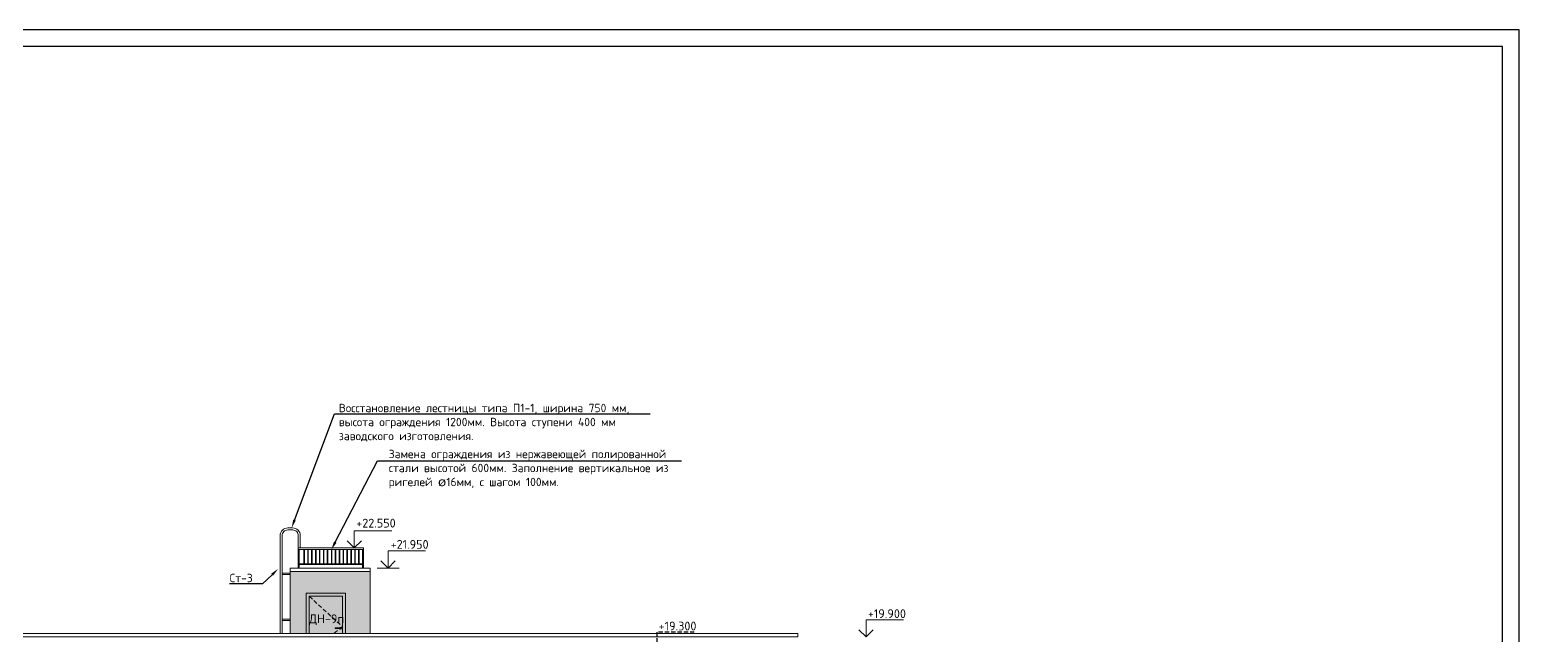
# Model space of a CAD drawing. Header units: millimetres. Extents: x -136099598 to 9192475, y 0 to 779331.
# Drawn here: x 303768 to 348136, y 308503 to 326529 of the extents above; entities that cross this region are included whole.
import ezdxf
from ezdxf import colors
from ezdxf.entities.mleader import LeaderData, LeaderLine
from ezdxf.math import Vec2, Vec3

# ---------------------------------------------------------------- set-up
doc = ezdxf.new("R2010")
doc.units = ezdxf.units.MM
doc.header["$MEASUREMENT"] = 0
doc.linetypes.add('01_base$0$DASHED2', pattern=[0.375, 0.25, -0.125])
doc.layers.get('0').update_dxf_attribs({"color": 250, "lineweight": 9})
doc.layers.get('Defpoints').update_dxf_attribs({"color": 8})
doc.layers.add('_RAMKA', color=7, linetype='Continuous')
doc.layers.add('PDF _0', color=7, linetype='Continuous')
for name, color, linetype, lineweight in [('_Фасад', 7, 'Continuous', 9), ('АР-Выноски', 5, 'Continuous', 5), ('Рисунок', 6, 'Continuous', 35), ('Фасад_тонкие', 7, 'Continuous', 5), ('фасады', 7, 'Continuous', 9)]:
    doc.layers.add(name, color=color, linetype=linetype, lineweight=lineweight)
doc.layers.add('RAL 000 80 00', color=7, linetype='Continuous', lineweight=0, true_color=0xb9b8b6)
doc.styles.add('ICOCPEUR', font='isocpeur.ttf')
doc.styles.add('PDF ISOCPEUR', font='isocpeur.ttf')

msp = doc.modelspace()

# ---------------------------------------------------------------- hatches: boundary and pattern name
at = {"layer": 'RAL 000 80 00'}
h = msp.add_hatch(color=256, dxfattribs=at)
h.dxf.hatch_style = 1
h.paths.add_polyline_path([(313907.9, 310393.5), (311528.2, 310393.7), (311528.4, 308553.5), (313908, 308553.3)])

# ---------------------------------------------------------------- linework, layer by layer
at = {"ltscale": 150}
for p, q in [((311758.8, 311053.9, 0), (311758.8, 311104.4, 0)), ((311287, 310354.8, 0), (311528.3, 310354.8, 0)), ((311287, 310314.8, 0), (311528.3, 310314.8, 0)), ((311287, 308977, 0), (311528.2, 308977, 0)), ((311287, 308937, 0), (311528.2, 308937, 0)), ((313024.8, 308720.8, 0), (312874.8, 308720.8, 0)), ((313024.8, 308700.8, 0), (312874.8, 308700.8, 0))]:
    msp.add_line(p, q, dxfattribs=at)
msp.add_circle((313024.8, 308712.9, 0), 19, dxfattribs=at)
for centre, radius, start, end in [((312874.8, 308710.8, 0), 10, 90, 270), ((313024.8, 308710.8, 0), 24, 204.62431, 155.37569), ((313024.8, 308710.8, 0), 10, 270, 90)]:
    msp.add_arc(centre, radius, start, end, dxfattribs=at)
at = {"layer": '_RAMKA', "ltscale": 100}
for points in [[(348135.5, 242529), (348135.5, 326529), (229335.5, 326529), (229335.5, 242529)], [(347635.5, 243029), (347635.5, 326029), (231335.5, 326029), (231335.5, 243029)]]:
    msp.add_lwpolyline(points, close=True, dxfattribs=at)
at = {"layer": '_Фасад', "lineweight": 0}
msp.add_line((314112.8, 310503.9), (314771.8, 310503.9), dxfattribs=at)
at = {"layer": 'Defpoints', "color": 2, "linetype": '01_base$0$DASHED2', "ltscale": 500}
msp.add_lwpolyline([(323562.5, 308598.3), (322446.8, 308598.3), (322446.8, 307850.5), (322233.5, 308059.4), (322446.8, 307850.5), (322655.7, 308059.4)], dxfattribs=at)
at = {"layer": 'Рисунок', "color": 18, "linetype": '01_base$0$DASHED2', "lineweight": 9, "ltscale": 500, "true_color": 0x000000, "elevation": 0}
msp.add_lwpolyline([(312092.9, 309662), (313079.9, 308757.8), (312828.5, 308553.5)], dxfattribs=at)
at = {"layer": 'Фасад_тонкие', "lineweight": 0, "elevation": 0}
msp.add_lwpolyline([(314551, 311614.4), (313435.3, 311614.5), (313435.3, 311104.5), (313221.9, 311313.5), (313435.3, 311104.5), (313644.2, 311313.4)], dxfattribs=at)
at = {"layer": 'Фасад_тонкие', "lineweight": 0}
for points in [[(315558, 311013.8), (314442.3, 311013.9), (314442.3, 310503.9), (314228.9, 310712.9), (314442.3, 310503.9), (314651.2, 310712.8)], [(329794.8, 308963.5), (328679.1, 308963.5), (328679.1, 308453.6), (328465.8, 308662.5), (328679.1, 308453.6), (328888, 308662.5)]]:
    msp.add_lwpolyline(points, dxfattribs=at)
at = {"layer": 'фасады', "ltscale": 150, "elevation": 0}
for points in [[(311227, 308553.3), (311227, 311469.4, -0.428318), (311455.1, 311697.4), (311595, 311697.4, -0.4282879), (311823.1, 311469.4), (311823.1, 311100.4)], [(311287, 308553.3), (311287, 311470.2, -0.4229742), (311449.7, 311637.4), (311600.4, 311637.4, -0.4296737), (311763.1, 311466.1), (311763.1, 311100.4)]]:
    msp.add_lwpolyline(points, format="xyb", dxfattribs=at)
for points in [[(311758.8, 311104.7), (313712.8, 311104.7)], [(311758.8, 310503.9), (311758.8, 311053.9), (311796.8, 311053.9), (311796.8, 310503.9), (311758.8, 310503.9)], [(311758.8, 311053.6), (313712.9, 311053.6)], [(311758.8, 310503.7), (311758.8, 311053.6), (311796.8, 311053.6), (311796.8, 310503.7), (311758.8, 310503.7)], [(311930.8, 311053.3), (311930.8, 310628.5), (311930.8, 310628.5)], [(311946.8, 310628.5), (311946.8, 311053.3)], [(312048, 311053.9), (312048, 310629), (312048, 310629)], [(312064, 310629), (312064, 311053.9)], [(312164.4, 311053.9), (312164.4, 310629), (312164.4, 310629)], [(312180.4, 310629), (312180.4, 311053.9)], [(312280.4, 311053.9), (312280.4, 310629), (312280.4, 310629)], [(312296.4, 310629), (312296.4, 311053.9)], [(312396.4, 311053.9), (312396.4, 310629), (312396.4, 310629)], [(312412.4, 310629), (312412.4, 311053.9)], [(312512.4, 311053.9), (312512.4, 310629), (312512.4, 310629)], [(312528.4, 310629), (312528.4, 311053.9)], [(312628.4, 311053.9), (312628.4, 310629), (312628.4, 310629)], [(312644.4, 310629), (312644.4, 311053.9)], [(312752, 311053.3), (312752, 310628.5), (312752, 310628.5)], [(312768, 310628.5), (312768, 311053.3)], [(312868, 311053.3), (312868, 310628.5), (312868, 310628.5)], [(312884, 310628.5), (312884, 311053.3)], [(312984, 311053.3), (312984, 310628.5), (312984, 310628.5)], [(313000, 310628.5), (313000, 311053.3)], [(313100, 311053.3), (313100, 310628.5), (313100, 310628.5)], [(313116, 310628.5), (313116, 311053.3)], [(313216, 311053.3), (313216, 310628.5), (313216, 310628.5)], [(313232, 310628.5), (313232, 311053.3)], [(313332, 311053.3), (313332, 310628.5), (313332, 310628.5)], [(313348, 310628.5), (313348, 311053.3)], [(313448, 311053.3), (313448, 310628.5), (313448, 310628.5)], [(313464, 310628.5), (313464, 311053.3)], [(313564, 311053.3), (313564, 310628.5), (313564, 310628.5)], [(313580, 310628.5), (313580, 311053.3)], [(313674.9, 310503.7), (313674.9, 311053.6), (313712.9, 311053.6), (313712.9, 310503.7), (313674.9, 310503.7)], [(313712.9, 311053.6), (313712.8, 311103.6)], [(311796.8, 310603.6), (313674.9, 310603.6), (313674.9, 310628.6), (311796.8, 310628.6)], [(313169.9, 308564.8), (313169.9, 309752), (312000.3, 309752), (312000.3, 308564.8)], [(313079.9, 308572.6), (313079.9, 309662), (312089.9, 309662), (312089.9, 308564.8)]]:
    msp.add_lwpolyline(points, dxfattribs=at)
at = {"layer": 'фасады', "ltscale": 150}
for points in [[(313907.9, 308553.3), (311528.3, 308553.3), (311528.3, 310404), (313907.9, 310404)], [(313907.9, 310503.9), (311528.8, 310503.9), (311528.8, 310404), (313907.9, 310404)], [(257712.4, 308553.5), (326648.4, 308553.5), (326648.4, 308453.6), (257712.4, 308453.6)]]:
    msp.add_lwpolyline(points, close=True, dxfattribs=at)

# ---------------------------------------------------------------- texts
at = {"layer": 'Defpoints', "color": 2, "linetype": '01_base$0$DASHED2', "ltscale": 500, "insert": (322501, 308645), "char_height": 262.49, "attachment_point": 7, "style": 'PDF ISOCPEUR'}
msp.add_mtext('+19.300', dxfattribs=at)
at = {"layer": 'PDF _0', "color": 18, "lineweight": 0, "true_color": 0x000000, "char_height": 262.49, "attachment_point": 7, "rotation": 359.99739, "style": 'PDF ISOCPEUR'}
for s, insert in [('+22.550', (313491.5, 311708.8, 0)), ('+21.950', (314516.3, 311076, -0.3)), ('ДН-9п', (312089.9, 308807.1, 0))]:
    msp.add_mtext(s, dxfattribs=dict(at, insert=insert))
at = {"layer": 'PDF _0', "color": 18, "lineweight": 0, "true_color": 0x000000, "insert": (328733.3, 309013.5), "char_height": 262.49, "attachment_point": 7, "style": 'PDF ISOCPEUR'}
msp.add_mtext('+19.900', dxfattribs=at)

# ---------------------------------------------------------------- leaders
at = {"layer": 'АР-Выноски'}
ml = msp.add_multileader_mtext('Standard', dxfattribs=at)
ml.set_content('Восстановление лестницы типа П1-1, ширина 750 мм, высота ограждения 1200мм. Высота ступени 400 мм заводского изготовления.', color=256, style='ICOCPEUR')
ml.set_leader_properties()
ml.build(insert=Vec2(0, 0))
ml.multileader.update_dxf_attribs({"text_left_attachment_type": 6, "text_right_attachment_type": 6, "dogleg_length": 100, "arrow_head_size": 250})
ctx = ml.context
ctx.base_point, ctx.char_height, ctx.arrow_head_size, ctx.landing_gap_size, ctx.plane_origin = Vec3(312947.8, 315093, 0), 250, 250, 25, Vec3(320536, 311176, 0)
ctx.left_attachment, ctx.right_attachment = 6, 6
notes = []
notes.append((ctx, [(1, (1, 1, 0), (312847.8, 315093, 0), (1, 0), 100, [(0, [(311565.3, 311697.4, 0)], 0, [])])]))
ctx.mtext.insert, ctx.mtext.width, ctx.mtext.defined_height, ctx.mtext.flow_direction = Vec3(312972.8, 315393, 0), 9186.444, 5775.2, 5
ml = msp.add_multileader_mtext('Standard', dxfattribs=at)
ml.set_content('\\A1;Замена ограждения из нержавеющей полированной стали высотой 600мм. Заполнение вертикальное из ригелей {\\fISOCTEUR|b0|i0|c204|p49;ø}16мм, с шагом 100мм.  ', color=256, style='ICOCPEUR')
ml.set_leader_properties()
ml.build(insert=Vec2(0, 0))
ml.multileader.update_dxf_attribs({"text_left_attachment_type": 6, "text_right_attachment_type": 6, "dogleg_length": 100, "arrow_head_size": 250})
ctx = ml.context
ctx.base_point, ctx.char_height, ctx.arrow_head_size, ctx.landing_gap_size, ctx.plane_origin = Vec3(314435.8, 313699.3, 0), 250, 250, 25, Vec3(307814.4, 296920.8, 0)
ctx.left_attachment, ctx.right_attachment = 6, 6
notes.append((ctx, [(1, (1, 1, 0), (314126.7, 313699.3, 0), (1, 0), 309.1, [(1, [(312752, 311053.3, 0)], 0, [])])]))
ctx.mtext.insert, ctx.mtext.width, ctx.mtext.defined_height, ctx.mtext.flow_direction = Vec3(314460.8, 314024.3, 0), 8639.031, 1601.7, 5
ml = msp.add_multileader_mtext('Standard', dxfattribs=at)
ml.set_content('\\A1;Ст-3', color=256, style='ICOCPEUR')
ml.set_leader_properties()
ml.build(insert=Vec2(0, 0))
ml.multileader.update_dxf_attribs({"text_left_attachment_type": 6, "text_right_attachment_type": 6, "dogleg_length": 100, "arrow_head_size": 250})
ctx = ml.context
ctx.base_point, ctx.char_height, ctx.arrow_head_size, ctx.landing_gap_size, ctx.plane_origin = Vec3(309695.6, 310031.5, 0), 250, 250, 25, Vec3(306507.9, 309873.4, 0)
ctx.left_attachment, ctx.right_attachment = 6, 6
notes.append((ctx, [(0, (1, 1, 0), (310700.3, 310031.5, 0), (-1, 0), 254.7, [(0, [(311167, 310478.5, 0)], 0, [])])]))
ctx.mtext.insert, ctx.mtext.width, ctx.mtext.flow_direction = Vec3(309720.6, 310331.5, 0), 4074.825, 5
for ctx, leaders in notes:
    for number, flags, end, landing, length, lines in leaders:
        leader = LeaderData()
        leader.index, (leader.has_last_leader_line, leader.has_dogleg_vector, leader.attachment_direction) = number, flags
        leader.last_leader_point, leader.dogleg_vector, leader.dogleg_length = Vec3(end), Vec3(landing), length
        for number, points, colour, breaks in lines:
            line = LeaderLine()
            line.index, line.vertices, line.color, line.breaks = number, Vec3.list(points), colors.encode_raw_color(colour), breaks
            leader.lines.append(line)
        ctx.leaders.append(leader)

doc.saveas('drawing.dxf')
